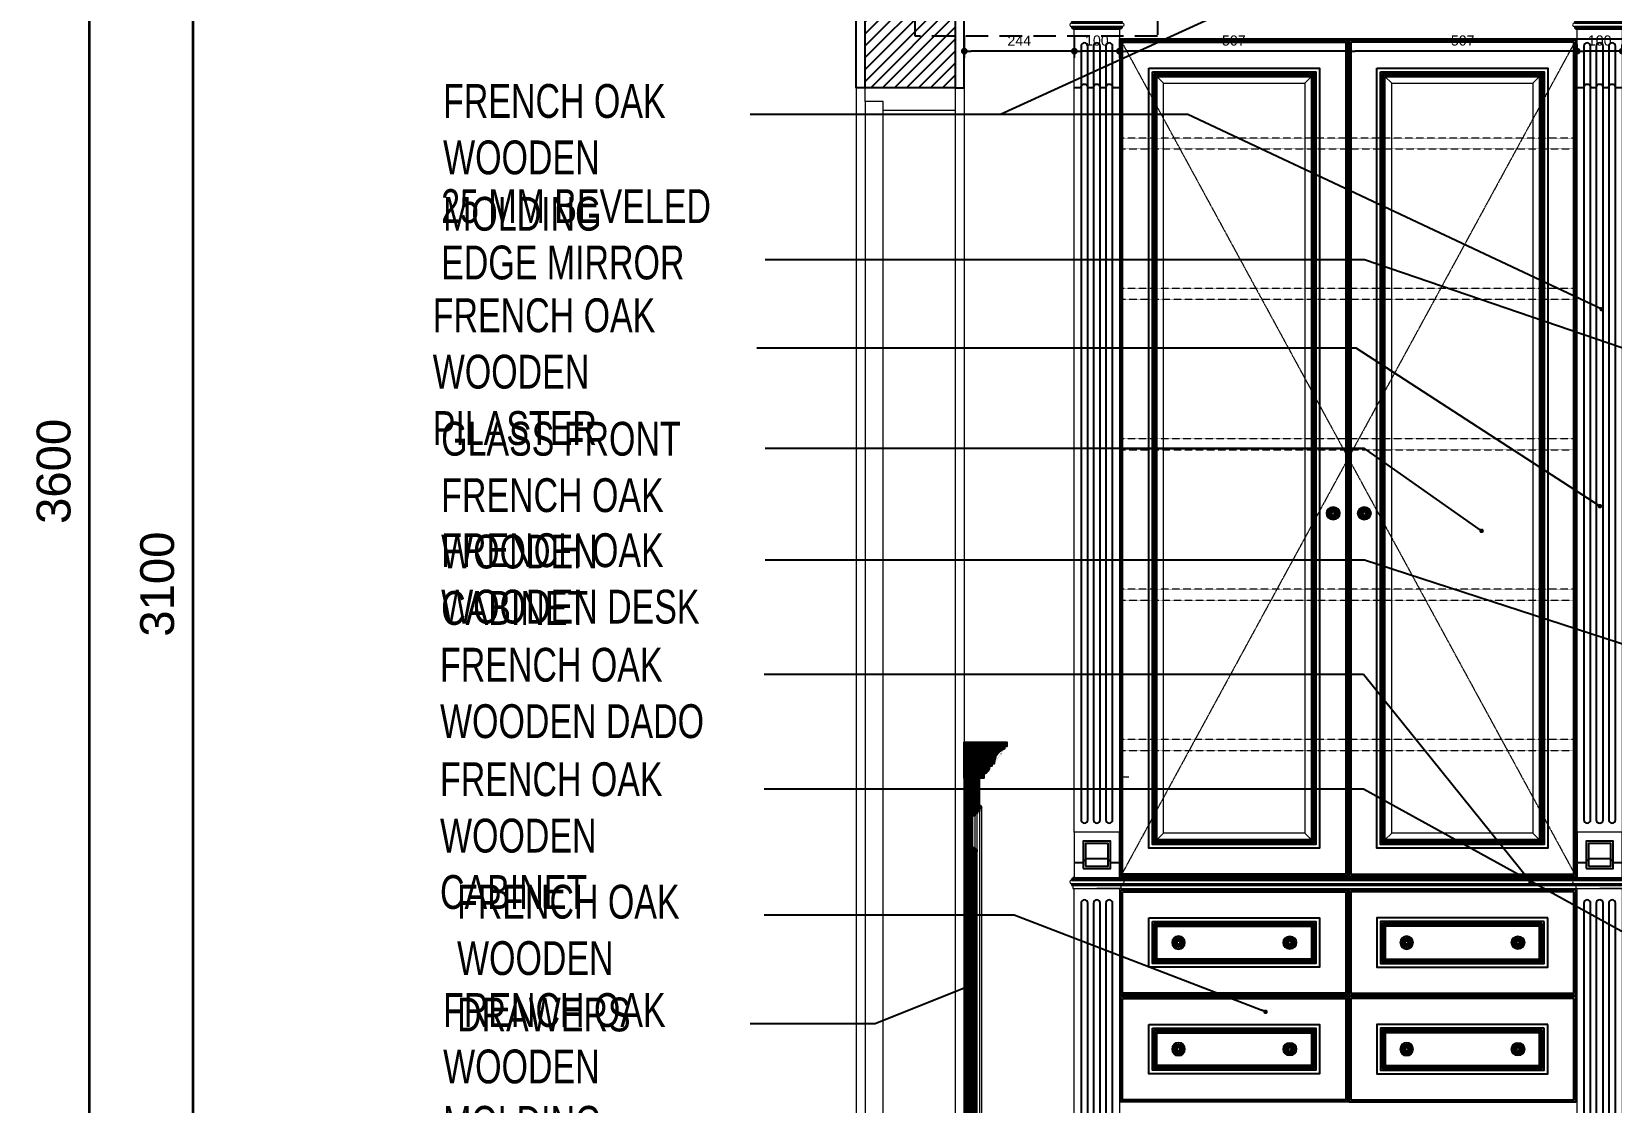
# Model space of a CAD drawing. Header units: inches. Extents: x 274057 to 444617, y 485849 to 635630.
# Drawn here: x 339610 to 343111, y 516800 to 519174 of the extents above; entities that cross this region are included whole.
import ezdxf

# ---------------------------------------------------------------- set-up
doc = ezdxf.new("R2010")
doc.units = ezdxf.units.IN
doc.header["$MEASUREMENT"] = 0
doc.linetypes.add('HIDDEN', pattern=[0.375, 0.25, -0.125])
for name, color, linetype, lineweight in [('A-DOOR', 134, 'Continuous', 18), ('Bronze', 40, 'Continuous', 0), ('CQ plan and elev dimension', 252, 'Continuous', 35), ('CQ Wood', 30, 'Continuous', 0), ('Glass', 4, 'Continuous', 0), ('WOOD-HID', 8, 'HIDDEN', 18)]:
    doc.layers.add(name, color=color, linetype=linetype, lineweight=lineweight)
for name, color, linetype in [('Calliper_wall hatch_CHB', 8, 'Continuous'), ('CQ Grg Gypsum', 41, 'Continuous'), ('CQ Plaster', 1, 'Continuous'), ('CQ section wall', 3, 'Continuous'), ('CQ Sheet text', 3, 'Continuous'), ('CQ spot detail elevation', 1, 'Continuous'), ('CQ wall section', 5, 'Continuous'), ('CQ Wood Section', 60, 'Continuous'), ('CQ_callout', 34, 'Continuous'), ('FURNITURE', 252, 'Continuous'), ('WOOD', 23, 'Continuous'), ('WOOD 01', 34, 'Continuous'), ('WOOD 02', 32, 'Continuous'), ('Wood SECT', 1, 'Continuous')]:
    doc.layers.add(name, color=color, linetype=linetype)
doc.styles.add('DIM 50', font='romans.shx', dxfattribs={"width": 0.75, "height": 100})
doc.styles.get("Standard").update_dxf_attribs({"font": 'arial.ttf'})
doc.dimstyles.new('chester 15', dxfattribs={"dimscale": 0.15, "dimtxt": 150, "dimasz": 100, "dimexe": 100, "dimexo": 0, "dimgap": 80, "dimtad": 1, "dimdec": 0, "dimzin": 0, "dimdsep": 46, "dimtxsty": 'Standard', "dimblk": 'DOT', "dimcen": 100, "dimclrd": 1, "dimclre": 1, "dimclrt": 3, "dimadec": 0, "dimazin": 0, "dimtfac": 1, "dimtdec": 0, "dimtofl": 0, "dimtmove": 0, "dimatfit": 3, "dimfxl": 1, "dimtolj": 1, "dimtzin": 0, "dimlwd": -1, "dimarcsym": 0})
doc.dimstyles.new('CQ 50', dxfattribs={"dimscale": 0.5, "dimtxt": 150, "dimasz": 100, "dimexe": 100, "dimexo": 20, "dimgap": 80, "dimtad": 1, "dimdec": 0, "dimzin": 0, "dimdsep": 46, "dimtxsty": 'Standard', "dimblk": 'DOT', "dimcen": 100, "dimclrd": 250, "dimclre": 250, "dimclrt": 3, "dimadec": 0, "dimazin": 0, "dimtfac": 1, "dimtdec": 0, "dimtofl": 0, "dimtmove": 0, "dimatfit": 3, "dimfxl": 3, "dimtolj": 1, "dimtzin": 0, "dimlwd": -1, "dimarcsym": 0})
doc.dimstyles.get("Standard").update_dxf_attribs({"dimtxt": 0.18, "dimasz": 0.18, "dimexe": 0.18, "dimexo": 0.0625, "dimgap": 0.09, "dimtad": 0, "dimtih": 1, "dimtoh": 1, "dimdec": 4, "dimzin": 0, "dimdsep": 46, "dimtxsty": 'Standard', "dimcen": 0.09, "dimadec": 0, "dimazin": 0, "dimtfac": 1, "dimtdec": 4, "dimtofl": 0, "dimtmove": 0, "dimatfit": 3, "dimfxl": 1, "dimtolj": 1, "dimtzin": 0, "dimarcsym": 0})
pattern_1 = [(225, (36037.1884, 2e-07), (1.233325781, -1.233325781), [])]

# ---------------------------------------------------------------- blocks, each defined once
blk = doc.blocks.new('ff15 section A and B')
at = {"layer": 'Calliper_wall hatch_CHB'}
h = blk.add_hatch(dxfattribs=at)
h.set_pattern_fill('ANSI31,_O', color=8, scale=150)
h.set_pattern_definition([(45, (1, 0), (-13.25825215, 13.25825215), [])])
h.paths.add_polyline_path([(341656.8, 519999.3), (341456.8, 519999.3), (341456.8, 519049.3), (341656.8, 519049.3)])
at = {"layer": 'A-DOOR', "ltscale": 0.5}
for p, q in [((341436.8, 519049.3, 0), (341436.8, 516399.3, 0)), ((341676.8, 519049.3, 0), (341676.8, 516399.3, 0)), ((341656.8, 518999.3, 0), (341656.8, 516399.3, 0))]:
    blk.add_line(p, q, dxfattribs=at)
at = {"layer": 'A-DOOR', "ltscale": 0.5, "elevation": 0}
for points in [[(341656.8, 519049.3), (341656.8, 518999.3), (341496.8, 518999.3), (341496.8, 519019.3), (341456.8, 519019.3), (341456.8, 519049.3)], [(341496.8, 519019.3), (341456.8, 519019.3), (341456.8, 516399.3), (341496.8, 516399.3)]]:
    blk.add_lwpolyline(points, close=True, dxfattribs=at)
at = {"layer": 'CQ Plaster', "color": 1, "ltscale": 0.03, "elevation": 0}
for points in [[(341456.8, 519049.3), (341436.8, 519049.3), (341436.8, 519999.3)], [(341656.8, 519049.3), (341676.8, 519049.3), (341676.8, 519999.3)]]:
    blk.add_lwpolyline(points, dxfattribs=at)
at = {"layer": 'CQ section wall', "elevation": 0}
blk.add_lwpolyline([(341656.8, 519049.3), (341456.8, 519049.3), (341456.8, 519999.3), (341656.8, 519999.3)], close=True, dxfattribs=at)
blk = doc.blocks.new('_Dot')
at = {"color": 0, "linetype": 'ByBlock', "lineweight": -2}
blk.add_line((-0.5, 0), (-1, 0), dxfattribs=at)
at = {"color": 0, "linetype": 'ByBlock', "const_width": 0.5}
blk.add_lwpolyline([(-0.25, 0, 1), (0.25, 0, 1)], format="xyb", close=True, dxfattribs=at)
blk = doc.blocks.new('*D146')
at = {"layer": 'CQ plan and elev dimension', "color": 250, "lineweight": -2, "transparency": 16777216}
for p, q in [((341427.8, 519999.3), (339687.2, 519999.3)), ((341627.8, 516399.3), (339687.2, 516399.3))]:
    blk.add_line(p, q, dxfattribs=at)
at = {"layer": 'CQ plan and elev dimension', "color": 250, "transparency": 16777216}
blk.add_line((339737.2, 519949.3), (339737.2, 516449.3), dxfattribs=at)
at = {"layer": 'Defpoints', "color": 0, "transparency": 16777216}
for p in [(341437.8, 519999.3, 0), (339737.2, 516399.3), (341637.8, 516399.3, 0)]:
    blk.add_point(p, dxfattribs=at)
at = {"layer": 'CQ plan and elev dimension', "color": 250, "transparency": 16777216, "xscale": 50, "yscale": 50, "zscale": 50}
for p, rotation in [((339737.2, 519999.3), 90.00000000166753), ((339737.2, 516399.3), 270.0000000016675)]:
    blk.add_blockref('_Dot', p, dxfattribs=dict(at, rotation=rotation))
at = {"layer": 'CQ plan and elev dimension', "color": 3, "transparency": 16777216, "insert": (339658.9, 518199.3), "char_height": 75, "attachment_point": 5, "rotation": 90}
blk.add_mtext('\\A1;3600', dxfattribs=at)
blk = doc.blocks.new('*D148')
at = {"layer": 'CQ plan and elev dimension', "color": 250, "lineweight": -2, "transparency": 16777216}
for p, q in [((341994.7, 519499.3), (339916.7, 519499.3)), ((341317.9, 516399.3), (339916.7, 516399.3))]:
    blk.add_line(p, q, dxfattribs=at)
at = {"layer": 'CQ plan and elev dimension', "color": 250, "transparency": 16777216}
blk.add_line((339966.7, 519449.3), (339966.7, 516449.3), dxfattribs=at)
at = {"layer": 'Defpoints', "color": 0, "transparency": 16777216}
for p in [(342004.7, 519499.3, 0), (339966.7, 516399.3), (341327.9, 516399.3, 0)]:
    blk.add_point(p, dxfattribs=at)
at = {"layer": 'CQ plan and elev dimension', "color": 250, "transparency": 16777216, "xscale": 50, "yscale": 50, "zscale": 50}
for p, rotation in [((339966.7, 519499.3), 90.00000000166753), ((339966.7, 516399.3), 270.0000000016675)]:
    blk.add_blockref('_Dot', p, dxfattribs=dict(at, rotation=rotation))
at = {"layer": 'CQ plan and elev dimension', "color": 3, "transparency": 16777216, "insert": (339888.4, 517949.3), "char_height": 75, "attachment_point": 5, "rotation": 90}
blk.add_mtext('\\A1;3100', dxfattribs=at)
blk = doc.blocks.new('pilaster wardrobe')
at = {"layer": 'WOOD', "lineweight": 0}
blk.add_line((3399.1, -8726.1, 0), (3333.1, -8726.1, 0), dxfattribs=at)
blk.add_line((3399.1, -8726.1, 0), (3333.1, -8726.1, 0), dxfattribs=at)
at = {"layer": 'WOOD 01', "lineweight": 0, "ltscale": 500}
blk.add_line((3399.1, -8726.1, 0), (3465.1, -8726.1, 0), dxfattribs=at)
at = {"layer": 'WOOD 01', "lineweight": 0, "ltscale": 500, "elevation": 0}
for points in [[(3349.1, -6047.5), (3449.1, -6047.5), (3449.1, -5947.5), (3349.1, -5947.5)], [(3349.1, -7947.5), (3449.1, -7947.5), (3449.1, -7847.5), (3349.1, -7847.5)], [(3349.1, -7972.5), (3449.1, -7972.5), (3449.1, -8697.5), (3349.1, -8697.5)], [(3333.1, -8726.1), (3465.1, -8726.1), (3465.1, -8847.5), (3333.1, -8847.5)]]:
    blk.add_lwpolyline(points, close=True, dxfattribs=at)
for points in [[(3349.1, -6047.5), (3346.1, -6047.5, -0.414214), (3343.1, -6050.5), (3343.1, -6053.5, 1), (3343.1, -6061.5), (3343.1, -6064.5, -0.414214), (3346.1, -6067.5), (3349.1, -6067.5)], [(3449.1, -6047.5), (3452.1, -6047.5, 0.414214), (3455.1, -6050.5), (3455.1, -6053.5, -1), (3455.1, -6061.5), (3455.1, -6064.5, 0.414214), (3452.1, -6067.5), (3449.1, -6067.5)], [(3349.1, -7947.5), (3346.1, -7947.5, -0.414214), (3343.1, -7950.5), (3343.1, -7953.5, 1), (3343.1, -7961.5), (3343.1, -7964.5, -0.414214), (3346.1, -7967.5), (3346.1, -7972.5), (3399.1, -7972.5)], [(3449.1, -7947.5), (3452.1, -7947.5, 0.414214), (3455.1, -7950.5), (3455.1, -7953.5, -1), (3455.1, -7961.5), (3455.1, -7964.5, 0.414214), (3452.1, -7967.5), (3452.1, -7972.5), (3399.1, -7972.5)], [(3349.1, -8697.5), (3344.1, -8697.5, -0.414214), (3339.4, -8702.2), (3339.4, -8707, 1), (3339.4, -8719.6), (3339.3, -8726.1)], [(3449.1, -8697.5), (3454.1, -8697.5, 0.414214), (3458.8, -8702.2), (3458.8, -8707, -1), (3458.8, -8719.6), (3458.9, -8726.1)]]:
    blk.add_lwpolyline(points, format="xyb", dxfattribs=at)
blk.add_lwpolyline([(3349.1, -7847.5), (3349.1, -6067.5), (3449.1, -6067.5), (3449.1, -7847.5), (3349.1, -7847.5)], dxfattribs=at)
at = {"layer": 'WOOD 02', "color": 8, "ltscale": 100}
for p, q in [((3343.1, -6050.5, 0), (3455.1, -6050.5, 0)), ((3343.1, -6053.5, 0), (3455.1, -6053.5, 0)), ((3343.1, -6061.5, 0), (3455.1, -6061.5, 0)), ((3343.1, -6064.5, 0), (3455.1, -6064.5, 0)), ((3343.1, -7950.5, 0), (3455.1, -7950.5, 0)), ((3343.1, -7953.5, 0), (3455.1, -7953.5, 0)), ((3343.1, -7961.5, 0), (3455.1, -7961.5, 0)), ((3343.1, -7964.5, 0), (3455.1, -7964.5, 0)), ((3399.1, -8702.2, 0), (3339.4, -8702.2, 0)), ((3399.1, -8707, 0), (3339.4, -8707, 0)), ((3399.1, -8702.2, 0), (3458.8, -8702.2, 0)), ((3399.1, -8707, 0), (3458.8, -8707, 0)), ((3399.1, -8719.6, 0), (3339.4, -8719.6, 0)), ((3399.1, -8719.6, 0), (3458.8, -8719.6, 0))]:
    blk.add_line(p, q, dxfattribs=at)
at = {"layer": 'WOOD 02', "color": 8, "ltscale": 100, "elevation": 0}
for points in [[(3369.1, -6027.5), (3429.1, -6027.5), (3429.1, -5967.5), (3369.1, -5967.5)], [(3374.1, -6022.5), (3424.1, -6022.5), (3424.1, -5972.5), (3374.1, -5972.5)], [(3369.1, -7927.5), (3429.1, -7927.5), (3429.1, -7867.5), (3369.1, -7867.5)], [(3374.1, -7922.5), (3424.1, -7922.5), (3424.1, -7872.5), (3374.1, -7872.5)]]:
    blk.add_lwpolyline(points, close=True, dxfattribs=at)
for points in [[(3364.1, -6105), (3364.1, -7820, 1), (3379.1, -7820), (3379.1, -6105, 1)], [(3391.6, -6105), (3391.6, -7820, 1), (3406.6, -7820), (3406.6, -6105, 1)], [(3419.1, -6105), (3419.1, -7820, 1), (3434.1, -7820), (3434.1, -6105, 1)], [(3364.1, -8005), (3364.1, -8670, 1), (3379.1, -8670), (3379.1, -8005, 1)], [(3391.6, -8005), (3391.6, -8670, 1), (3406.6, -8670), (3406.6, -8005, 1)], [(3419.1, -8005), (3419.1, -8670, 1), (3434.1, -8670), (3434.1, -8005, 1)]]:
    blk.add_lwpolyline(points, format="xyb", close=True, dxfattribs=at)
at = {"layer": 'Wood SECT', "elevation": 0}
for points in [[(3449.1, -6015.6), (3429.1, -6015.6), (3429.1, -6011.6, -0.414214), (3424.1, -6006.6), (3399.1, -6006.6), (3374.1, -6006.6, -0.414214), (3369.1, -6011.6), (3369.1, -6015.6), (3349.1, -6015.6)], [(3349.1, -6196.4), (3364.1, -6196.4, -1), (3379.1, -6196.4), (3391.6, -6196.4, -1), (3406.6, -6196.4), (3419.1, -6196.4, -1), (3434.1, -6196.4), (3449.1, -6196.4)], [(3449.1, -7915.6), (3429.1, -7915.6), (3429.1, -7911.6, -0.414214), (3424.1, -7906.6), (3399.1, -7906.6), (3374.1, -7906.6, -0.414214), (3369.1, -7911.6), (3369.1, -7915.6), (3349.1, -7915.6)]]:
    blk.add_lwpolyline(points, format="xyb", dxfattribs=at)
blk = doc.blocks.new('EMPIREFLOW')
at = {"layer": 'Bronze', "lineweight": 0, "ltscale": 750}
for p, q in [((163684, -58508), (163506, -58508)), ((163713, -58475), (163581, -58378)), ((163730, -58444), (163581, -58378)), ((163707, -58546), (163581, -58638)), ((163724, -58575), (163581, -58638)), ((163745, -58403), (163656, -58249)), ((163745, -58614), (163656, -58768)), ((163788, -58606), (163806, -58768)), ((163789, -58404), (163806, -58248)), ((163823, -58404), (163806, -58248)), ((163824, -58606), (163806, -58768)), ((163867, -58403), (163956, -58249)), ((163867, -58614), (163956, -58768)), ((163881, -58444), (164031, -58378)), ((163888, -58575), (164031, -58638)), ((163899, -58475), (164031, -58378)), ((163905, -58546), (164031, -58638)), ((163928, -58508), (164106, -58508))]:
    blk.add_line(p, q, dxfattribs=at)
for radius in [340, 300, 60]:
    blk.add_circle((163806, -58508), radius, dxfattribs=at)
for centre, radius, start, end in [((163641, -58605), 166, 106.05596, 144.56537), ((163641, -58412), 166, 215.43463, 253.94404), ((163594, -58118), 246, 258.78321, 282.20767), ((163361, -58520), 246, 17.79233, 41.21679), ((163361, -58497), 246, 318.78321, 342.20767), ((163594, -58899), 246, 77.79233, 101.21679), ((163514, -58459), 105, 15.22341, 50.38879), ((163617, -58280), 105, 249.61121, 284.77659), ((163514, -58558), 105, 309.61121, 344.77659), ((163617, -58736), 105, 75.22341, 110.38879), ((163700, -58392), 118, 206.89225, 262.0108), ((163700, -58625), 118, 97.9892, 153.10775), ((163710, -58394), 102, 201.62987, 255.97772), ((163710, -58623), 102, 104.01364, 158.37013), ((163807, -58318), 166, 155.43463, 193.94404), ((163807, -58699), 166, 166.05596, 204.56537), ((163659, -58483), 102, 44.02228, 98.37013), ((163659, -58534), 102, 261.62987, 315.97772), ((163652, -58475), 118, 37.9892, 93.10775), ((163652, -58542), 118, 266.89225, 322.0108), ((163640, -58414), 166, 46.05596, 84.56537), ((163640, -58603), 166, 275.43463, 313.94404), ((163676, -58508), 48.7, 308.32195, 42.01165), ((163742, -58621), 48.7, 17.98835, 111.67805), ((163741, -58397), 48.7, 257.98835, 351.67805), ((163854, -58358), 118, 146.89225, 202.0108), ((163854, -58658), 118, 157.9892, 213.10775), ((163573, -58129), 246, 317.79233, 341.21679), ((163857, -58368), 102, 141.62987, 195.98636), ((163857, -58649), 102, 164.01364, 218.37013), ((163573, -58887), 246, 18.78321, 42.20767), ((163703, -58231), 105, 315.22341, 350.38879), ((163703, -58786), 105, 9.61121, 44.77659), ((164038, -58129), 246, 198.78321, 222.20767), ((163909, -58231), 105, 189.61121, 224.77659), ((163909, -58786), 105, 135.22341, 170.38879), ((164038, -58887), 246, 137.79233, 161.21679), ((163871, -58397), 48.7, 188.32195, 282.01165), ((163870, -58621), 48.7, 68.32195, 162.01165), ((163754, -58368), 102, 344.01364, 38.37013), ((163754, -58649), 102, 321.62987, 15.98636), ((163971, -58414), 166, 95.43463, 133.94404), ((163758, -58358), 118, 337.9892, 33.10775), ((163758, -58658), 118, 326.89225, 22.0108), ((163971, -58603), 166, 226.05596, 264.56537), ((163960, -58475), 118, 86.89225, 142.0108), ((163960, -58542), 118, 217.9892, 273.10775), ((163953, -58483), 102, 81.62987, 135.97772), ((163953, -58534), 102, 224.02228, 278.37013), ((163935, -58508), 48.7, 137.98835, 231.67805), ((163902, -58394), 102, 284.02228, 338.37013), ((163902, -58623), 102, 21.62987, 75.98636), ((163912, -58392), 118, 277.9892, 333.10775), ((163912, -58625), 118, 26.89225, 82.0108), ((163805, -58318), 166, 346.05596, 24.56537), ((163805, -58699), 166, 335.43463, 13.94404), ((164018, -58118), 246, 257.79233, 281.21679), ((164018, -58899), 246, 78.78321, 102.20767), ((163995, -58280), 105, 255.22341, 290.38879), ((163995, -58736), 105, 69.61121, 104.77659), ((164098, -58459), 105, 129.61121, 164.77659), ((164098, -58558), 105, 195.22341, 230.38879), ((164250, -58520), 246, 138.78321, 162.20767), ((163971, -58605), 166, 35.43463, 73.94404), ((163971, -58412), 166, 286.05596, 324.56537), ((164250, -58497), 246, 197.79233, 221.21679)]:
    blk.add_arc(centre, radius, start, end, dxfattribs=at)
at = {"layer": 'Bronze', "lineweight": 0, "ltscale": 750, "extrusion": (0, 0, -1)}
for centre, major_axis, ratio, start_param, end_param in [((163684, -58508), (146, 0), 0.152208, 1.934961, 4.348282), ((163745, -58614), (73, 126), 0.152208, 1.934961, 4.348282), ((163684, -58508), (-31.9, 0), 0.480975, 7.904841, 10.945558), ((163745, -58614), (-15.9, -27.7), 0.480975, 7.904841, 10.945558), ((163867, -58403), (15.9, 27.7), 0.480975, 7.904841, 10.945558), ((163867, -58403), (-73, -126), 0.152208, 1.934961, 4.348282)]:
    blk.add_ellipse(centre, major_axis=major_axis, ratio=ratio, start_param=start_param, end_param=end_param, dxfattribs=at)
at = {"layer": 'Bronze', "lineweight": 0, "ltscale": 750}
for centre, major_axis, ratio, start_param, end_param in [((163745, -58403), (73, -126), 0.152208, 1.934961, 4.348282), ((163745, -58403), (-15.9, 27.7), 0.480975, 7.904841, 10.945558), ((163867, -58614), (15.9, -27.7), 0.480975, 7.904841, 10.945558), ((163867, -58614), (-73, 126), 0.152208, 1.934961, 4.348282), ((163928, -58508), (31.9, 0), 0.480975, 7.904841, 10.945558), ((163928, -58508), (-146, 0), 0.152208, 1.934961, 4.348282)]:
    blk.add_ellipse(centre, major_axis=major_axis, ratio=ratio, start_param=start_param, end_param=end_param, dxfattribs=at)
blk = doc.blocks.new('FF-15 Cabinet elev A Rev')
blk.add_line((330160.6, 510902.7, 0), (334444, 510902.7, 0))
at = {"color": 8}
for p, q in [((330166.3, 509041.1, 0), (331169.2, 509041.1, 0)), ((330166.6, 509038.1, 0), (331168.9, 509038.1, 0)), ((330166.6, 509030.1, 0), (331168.9, 509030.1, 0)), ((330166.6, 509027.1, 0), (331168.9, 509027.1, 0))]:
    blk.add_line(p, q, dxfattribs=at)
at = {"layer": 'CQ Wood', "lineweight": 0}
blk.add_line((330181.6, 509266.1, 0), (330160.6, 509266.1, 0), dxfattribs=at)
at = {"layer": 'Glass'}
for p, q in [((330258.6, 510804.7, 0), (330243.6, 510819.7, 0)), ((330571.2, 510804.7, 0), (330586.2, 510819.7, 0)), ((330764.2, 510804.7, 0), (330749.2, 510819.7, 0)), ((331076.9, 510804.7, 0), (331091.9, 510819.7, 0)), ((330258.6, 509142.1, 0), (330243.6, 509127.1, 0)), ((330571.2, 509142.1, 0), (330586.2, 509127.1, 0)), ((330764.2, 509142.1, 0), (330749.2, 509127.1, 0)), ((331076.9, 509142.1, 0), (331091.9, 509127.1, 0))]:
    blk.add_line(p, q, dxfattribs=at)
at = {"layer": 'Glass', "elevation": 0}
for points in [[(330258.6, 510804.7), (330571.2, 510804.7), (330571.2, 509142.1), (330258.6, 509142.1)], [(330764.2, 510804.7), (331076.9, 510804.7), (331076.9, 509142.1), (330764.2, 509142.1)]]:
    blk.add_lwpolyline(points, close=True, dxfattribs=at)
at = {"layer": 'WOOD 01', "lineweight": 0}
for p, q in [((330163.6, 509044.1, 0), (331171.9, 509044.1, 0)), ((330163.6, 509019.1, 0), (331171.9, 509019.1, 0))]:
    blk.add_line(p, q, dxfattribs=at)
at = {"layer": 'WOOD 01', "elevation": 0}
for points in [[(330163.6, 510899.7), (330666.2, 510899.7), (330666.2, 509047.1), (330163.6, 509047.1)], [(330167.6, 510895.7), (330662.2, 510895.7), (330662.2, 509051.1), (330167.6, 509051.1)], [(331171.9, 510899.7), (330669.2, 510899.7), (330669.2, 509047.1), (331171.9, 509047.1)], [(331167.9, 510895.7), (330673.2, 510895.7), (330673.2, 509051.1), (331167.9, 509051.1)], [(330225.6, 510837.7), (330604.2, 510837.7), (330604.2, 509109.1), (330225.6, 509109.1)], [(330233.6, 510829.7), (330596.2, 510829.7), (330596.2, 509117.1), (330233.6, 509117.1)], [(330237.6, 510825.7), (330592.2, 510825.7), (330592.2, 509121.1), (330237.6, 509121.1)], [(330240.6, 510822.7), (330589.2, 510822.7), (330589.2, 509124.1), (330240.6, 509124.1)], [(330243.6, 510819.7), (330586.2, 510819.7), (330586.2, 509127.1), (330243.6, 509127.1)], [(330731.2, 510837.7), (331109.9, 510837.7), (331109.9, 509109.1), (330731.2, 509109.1)], [(330739.2, 510829.7), (331101.9, 510829.7), (331101.9, 509117.1), (330739.2, 509117.1)], [(330743.2, 510825.7), (331097.9, 510825.7), (331097.9, 509121.1), (330743.2, 509121.1)], [(330746.2, 510822.7), (331094.9, 510822.7), (331094.9, 509124.1), (330746.2, 509124.1)], [(330749.2, 510819.7), (331091.9, 510819.7), (331091.9, 509127.1), (330749.2, 509127.1)], [(330163.6, 509016.1), (330666.2, 509016.1), (330666.2, 508782.9), (330163.6, 508782.9)], [(330167.7, 509012), (330662.1, 509012), (330662.1, 508787.1), (330167.7, 508787.1)], [(331171.9, 509016.1), (330669.2, 509016.1), (330669.2, 508782.9), (331171.9, 508782.9)], [(331167.8, 509012), (330673.4, 509012), (330673.4, 508787.1), (331167.8, 508787.1)], [(330225.6, 508954.1), (330604.2, 508954.1), (330604.2, 508844.9), (330225.6, 508844.9)], [(330233.6, 508946.1), (330596.2, 508946.1), (330596.2, 508852.9), (330233.6, 508852.9)], [(330237.7, 508941.9), (330592.1, 508941.9), (330592.1, 508857.1), (330237.7, 508857.1)], [(330240.7, 508938.9), (330589.1, 508938.9), (330589.1, 508860.1), (330240.7, 508860.1)], [(330243.7, 508935.9), (330586.1, 508935.9), (330586.1, 508863.1), (330243.7, 508863.1)], [(331109.9, 508954.1), (330731.2, 508954.1), (330731.2, 508844.9), (331109.9, 508844.9)], [(331101.9, 508946.1), (330739.2, 508946.1), (330739.2, 508852.9), (331101.9, 508852.9)], [(331097.7, 508941.9), (330743.4, 508941.9), (330743.4, 508857.1), (331097.7, 508857.1)], [(331094.7, 508938.9), (330746.4, 508938.9), (330746.4, 508860.1), (331094.7, 508860.1)], [(331091.7, 508935.9), (330749.4, 508935.9), (330749.4, 508863.1), (331091.7, 508863.1)], [(330163.6, 508779.9), (330666.2, 508779.9), (330666.2, 508546.8), (330163.6, 508546.8)], [(330167.7, 508775.8), (330662.1, 508775.8), (330662.1, 508550.9), (330167.7, 508550.9)], [(331171.9, 508779.9), (330669.2, 508779.9), (330669.2, 508546.8), (331171.9, 508546.8)], [(331167.8, 508775.8), (330673.4, 508775.8), (330673.4, 508550.9), (331167.8, 508550.9)], [(330225.6, 508717.9), (330604.2, 508717.9), (330604.2, 508608.8), (330225.6, 508608.8)], [(331109.9, 508717.9), (330731.2, 508717.9), (330731.2, 508608.8), (331109.9, 508608.8)], [(330233.6, 508709.9), (330596.2, 508709.9), (330596.2, 508616.8), (330233.6, 508616.8)], [(330237.7, 508705.8), (330592.1, 508705.8), (330592.1, 508621), (330237.7, 508621)], [(330240.7, 508702.8), (330589.1, 508702.8), (330589.1, 508624), (330240.7, 508624)], [(330243.7, 508699.8), (330586.1, 508699.8), (330586.1, 508627), (330243.7, 508627)], [(331101.9, 508709.9), (330739.2, 508709.9), (330739.2, 508616.8), (331101.9, 508616.8)], [(331097.7, 508705.8), (330743.4, 508705.8), (330743.4, 508621), (331097.7, 508621)], [(331094.7, 508702.8), (330746.4, 508702.8), (330746.4, 508624), (331094.7, 508624)], [(331091.7, 508699.8), (330749.4, 508699.8), (330749.4, 508627), (331091.7, 508627)]]:
    blk.add_lwpolyline(points, close=True, dxfattribs=at)
at = {"layer": 'WOOD-HID', "lineweight": 0}
for p, q in [((330163.6, 510899.7, 0), (331171.9, 509047.1, 0)), ((331171.9, 510899.7, 0), (330163.6, 509047.1, 0))]:
    blk.add_line(p, q, dxfattribs=at)
for points, elevation in [([(331174.9, 510682.8), (330160.6, 510682.8), (330160.6, 510658.8), (331174.9, 510658.8)], 0), ([(331174.9, 510349.5), (330160.6, 510349.5), (330160.6, 510325.5), (331174.9, 510325.5)], 0.1), ([(331174.9, 510016.1), (330160.6, 510016.1), (330160.6, 509992.1), (331174.9, 509992.1)], 0.1), ([(331174.9, 509682.8), (330160.6, 509682.8), (330160.6, 509658.8), (331174.9, 509658.8)], 0), ([(331174.9, 509349.4), (330160.6, 509349.4), (330160.6, 509325.4), (331174.9, 509325.4)], 0)]:
    blk.add_lwpolyline(points, close=True, dxfattribs=dict(at, elevation=elevation))
at = {"layer": 'FURNITURE', "lineweight": 0, "yscale": 0.0441, "zscale": 0.0441}
for p, xscale in [((323410.4, 512431.3, 0), 0.0441), ((323479.5, 512431.3, 0), 0.0441), ((337515.4, 511479.7, 0), -0.0441), ((323314.4, 511479.7, 0), 0.0441), ((338021.1, 511479.7, 0), -0.0441), ((323820.1, 511479.7, 0), 0.0441), ((337515.4, 511243.6, 0), -0.0441), ((323314.4, 511243.6, 0), 0.0441), ((338021.1, 511243.6, 0), -0.0441), ((323820.1, 511243.6, 0), 0.0441)]:
    blk.add_blockref('EMPIREFLOW', p, dxfattribs=dict(at, xscale=xscale))
at = {"layer": 'WOOD', "color": 0, "xscale": 0.9999857733061659, "yscale": 0.9999857733061659, "zscale": 0.9999857733061659}
for p in [(326711.5, 516991.5, 0), (327825.9, 516991.5, 0)]:
    blk.add_blockref('pilaster wardrobe', p, dxfattribs=at)
blk = doc.blocks.new('*D923')
at = {"layer": 'CQ Grg Gypsum', "color": 1, "lineweight": -2, "transparency": 16777216}
for p, q in [((343034.9, 519130.7), (343034.9, 519145.7)), ((343134.9, 519130.7), (343134.9, 519145.7))]:
    blk.add_line(p, q, dxfattribs=at)
at = {"layer": 'CQ Grg Gypsum', "color": 1, "transparency": 16777216}
blk.add_line((343119.9, 519130.7), (343049.9, 519130.7), dxfattribs=at)
at = {"layer": 'Defpoints', "color": 0, "transparency": 16777216}
for p in [(343034.9, 519130.7, 0), (343034.9, 519130.7), (343134.9, 519130.7, 0)]:
    blk.add_point(p, dxfattribs=at)
at = {"layer": 'CQ Grg Gypsum', "color": 1, "transparency": 16777216, "xscale": 15, "yscale": 15, "zscale": 15, "rotation": 180}
blk.add_blockref('_Dot', (343034.9, 519130.7), dxfattribs=at)
at = {"layer": 'CQ Grg Gypsum', "color": 1, "transparency": 16777216, "xscale": 15, "yscale": 15, "zscale": 15}
blk.add_blockref('_Dot', (343134.9, 519130.7), dxfattribs=at)
at = {"layer": 'CQ Grg Gypsum', "color": 3, "transparency": 16777216, "insert": (343084.9, 519154.2), "char_height": 22.5, "attachment_point": 5}
blk.add_mtext('\\A1;100', dxfattribs=at)
blk = doc.blocks.new('*D924')
at = {"layer": 'CQ Grg Gypsum', "color": 1, "lineweight": -2, "transparency": 16777216}
for p, q in [((342527.8, 519154.9), (342527.8, 519115.7)), ((343034.9, 519130.7), (343034.9, 519145.7))]:
    blk.add_line(p, q, dxfattribs=at)
at = {"layer": 'CQ Grg Gypsum', "color": 1, "transparency": 16777216}
blk.add_line((343019.9, 519130.7), (342542.8, 519130.7), dxfattribs=at)
at = {"layer": 'Defpoints', "color": 0, "transparency": 16777216}
for p in [(342527.8, 519154.9, 0), (342527.8, 519130.7), (343034.9, 519130.7, 0)]:
    blk.add_point(p, dxfattribs=at)
at = {"layer": 'CQ Grg Gypsum', "color": 1, "transparency": 16777216, "xscale": 15, "yscale": 15, "zscale": 15, "rotation": 180}
blk.add_blockref('_Dot', (342527.8, 519130.7), dxfattribs=at)
at = {"layer": 'CQ Grg Gypsum', "color": 1, "transparency": 16777216, "xscale": 15, "yscale": 15, "zscale": 15}
blk.add_blockref('_Dot', (343034.9, 519130.7), dxfattribs=at)
at = {"layer": 'CQ Grg Gypsum', "color": 3, "transparency": 16777216, "insert": (342781.3, 519154.2), "char_height": 22.5, "attachment_point": 5}
blk.add_mtext('\\A1;507', dxfattribs=at)
blk = doc.blocks.new('*D925')
at = {"layer": 'CQ Grg Gypsum', "color": 1, "lineweight": -2, "transparency": 16777216}
for p, q in [((342020.5, 519157.9), (342020.5, 519115.7)), ((342527.8, 519154.9), (342527.8, 519115.7))]:
    blk.add_line(p, q, dxfattribs=at)
at = {"layer": 'CQ Grg Gypsum', "color": 1, "transparency": 16777216}
blk.add_line((342512.8, 519130.7), (342035.5, 519130.7), dxfattribs=at)
at = {"layer": 'Defpoints', "color": 0, "transparency": 16777216}
for p in [(342020.5, 519157.9, 0), (342527.8, 519154.9, 0), (342020.5, 519130.7)]:
    blk.add_point(p, dxfattribs=at)
at = {"layer": 'CQ Grg Gypsum', "color": 1, "transparency": 16777216, "xscale": 15, "yscale": 15, "zscale": 15, "rotation": 180}
blk.add_blockref('_Dot', (342020.5, 519130.7), dxfattribs=at)
at = {"layer": 'CQ Grg Gypsum', "color": 1, "transparency": 16777216, "xscale": 15, "yscale": 15, "zscale": 15}
blk.add_blockref('_Dot', (342527.8, 519130.7), dxfattribs=at)
at = {"layer": 'CQ Grg Gypsum', "color": 3, "transparency": 16777216, "insert": (342274.1, 519154.2), "char_height": 22.5, "attachment_point": 5}
blk.add_mtext('\\A1;507', dxfattribs=at)
blk = doc.blocks.new('*D926')
at = {"layer": 'CQ Grg Gypsum', "color": 1, "lineweight": -2, "transparency": 16777216}
for p, q in [((341920.5, 519163.7), (341920.5, 519115.7)), ((342020.5, 519157.9), (342020.5, 519115.7))]:
    blk.add_line(p, q, dxfattribs=at)
at = {"layer": 'CQ Grg Gypsum', "color": 1, "transparency": 16777216}
blk.add_line((342005.5, 519130.7), (341935.5, 519130.7), dxfattribs=at)
at = {"layer": 'Defpoints', "color": 0, "transparency": 16777216}
for p in [(341920.5, 519163.7, 0), (342020.5, 519157.9, 0), (341920.5, 519130.7)]:
    blk.add_point(p, dxfattribs=at)
at = {"layer": 'CQ Grg Gypsum', "color": 1, "transparency": 16777216, "xscale": 15, "yscale": 15, "zscale": 15, "rotation": 180}
blk.add_blockref('_Dot', (341920.5, 519130.7), dxfattribs=at)
at = {"layer": 'CQ Grg Gypsum', "color": 1, "transparency": 16777216, "xscale": 15, "yscale": 15, "zscale": 15}
blk.add_blockref('_Dot', (342020.5, 519130.7), dxfattribs=at)
at = {"layer": 'CQ Grg Gypsum', "color": 3, "transparency": 16777216, "insert": (341970.5, 519154.2), "char_height": 22.5, "attachment_point": 5}
blk.add_mtext('\\A1;100', dxfattribs=at)
blk = doc.blocks.new('*D927')
at = {"layer": 'CQ Grg Gypsum', "color": 1, "lineweight": -2, "transparency": 16777216}
for p, q in [((341676.8, 519163.7), (341676.8, 519115.7)), ((341920.5, 519163.7), (341920.5, 519115.7))]:
    blk.add_line(p, q, dxfattribs=at)
at = {"layer": 'CQ Grg Gypsum', "color": 1, "transparency": 16777216}
blk.add_line((341905.5, 519130.7), (341691.8, 519130.7), dxfattribs=at)
at = {"layer": 'Defpoints', "color": 0, "transparency": 16777216}
for p in [(341676.8, 519163.7), (341920.5, 519163.7, 0), (341676.8, 519130.7)]:
    blk.add_point(p, dxfattribs=at)
at = {"layer": 'CQ Grg Gypsum', "color": 1, "transparency": 16777216, "xscale": 15, "yscale": 15, "zscale": 15, "rotation": 180}
blk.add_blockref('_Dot', (341676.8, 519130.7), dxfattribs=at)
at = {"layer": 'CQ Grg Gypsum', "color": 1, "transparency": 16777216, "xscale": 15, "yscale": 15, "zscale": 15}
blk.add_blockref('_Dot', (341920.5, 519130.7), dxfattribs=at)
at = {"layer": 'CQ Grg Gypsum', "color": 3, "transparency": 16777216, "insert": (341798.6, 519154), "char_height": 22.5, "attachment_point": 5}
blk.add_mtext('\\A1;244', dxfattribs=at)
blk = doc.blocks.new('wood panel section')
at = {"layer": 'CQ Wood Section', "lineweight": 0}
h = blk.add_hatch(dxfattribs=at)
h.set_pattern_fill('ANSI31', color=253, scale=13.953488, angle=180)
h.set_pattern_definition([(225, (36142.3559, 2e-07), (1.233325781, -1.233325781), [])])
edge = h.paths.add_edge_path()
edge.add_line((373726.3, 517519.3), (373726.3, 517599.3))
edge.add_line((373726.3, 517599.3), (373632.1, 517599.3))
edge.add_line((373632.1, 517599.3), (373632.1, 517589.3))
edge.add_line((373632.1, 517589.3), (373637.1, 517589.3))
edge.add_line((373637.1, 517589.3), (373637.1, 517584.3))
edge.add_arc((373625.5, 517551.4), 34.9, -1.2919, 70.5676, ccw=False)
edge.add_line((373660.4, 517550.6), (373665.5, 517550.6))
edge.add_line((373665.5, 517550.6), (373665.5, 517545.6))
edge.add_line((373665.5, 517545.6), (373670.5, 517545.6))
edge.add_arc((373688.8, 517545.2), 18.3, 178.9154, 252.5261)
edge.add_line((373683.3, 517527.8), (373683.3, 517519.3))
edge.add_line((373683.3, 517519.3), (373726.3, 517519.3))
h = blk.add_hatch(dxfattribs=at)
h.set_pattern_fill('ANSI31', color=253, scale=13.953488, angle=180)
h.set_pattern_definition(pattern_1)
edge = h.paths.add_edge_path()
edge.add_arc((373692.3, 517440.6), 5.66, 0, 90, ccw=False)
edge.add_line((373697.9, 517440.6), (373702.9, 517440.6))
edge.add_line((373702.9, 517440.6), (373702.9, 517435.6))
edge.add_line((373702.9, 517435.6), (373708.3, 517435.6))
edge.add_line((373708.3, 517435.6), (373708.3, 517519.3))
edge.add_line((373708.3, 517519.3), (373693.3, 517519.3))
edge.add_line((373693.3, 517519.3), (373693.3, 517459.3))
edge.add_line((373693.3, 517459.3), (373692.3, 517459.3))
edge.add_arc((373692.3, 517455.3), 4, 90, 270)
edge.add_line((373692.3, 517451.3), (373692.3, 517446.3))
h = blk.add_hatch(dxfattribs=at)
h.set_pattern_fill('ANSI31', color=253, scale=13.953488, angle=180)
h.set_pattern_definition(pattern_1)
h.paths.add_polyline_path([(373708.3, 517519.3), (373726.3, 517519.3), (373726.3, 516519.3), (373708.3, 516519.3)])
h = blk.add_hatch(dxfattribs=at)
h.set_pattern_fill('ANSI31', color=253, scale=13.953488, angle=180)
h.set_pattern_definition([(225, (35447.3874, 107.719), (1.233325781, -1.233325781), [])])
edge = h.paths.add_edge_path()
edge.add_arc((373696.9, 516671.5), 6.55, 12.4152, 78.1445)
edge.add_line((373698.2, 516677.9), (373698.2, 517360.6))
edge.add_arc((373696.9, 517367), 6.55, 281.9026, 347.5848)
edge.add_line((373703.3, 517365.6), (373708.3, 517365.6))
edge.add_line((373708.3, 517365.6), (373708.3, 516672.9))
edge.add_line((373708.3, 516672.9), (373703.3, 516672.9))
h = blk.add_hatch(dxfattribs=at)
h.set_pattern_fill('ANSI31', color=253, scale=13.953488, angle=180)
h.set_pattern_definition(pattern_1)
edge = h.paths.add_edge_path()
edge.add_arc((373692.3, 516597.9), 5.66, 270, 360)
edge.add_line((373697.9, 516597.9), (373702.9, 516597.9))
edge.add_line((373702.9, 516597.9), (373702.9, 516602.9))
edge.add_line((373702.9, 516602.9), (373708.3, 516602.9))
edge.add_line((373708.3, 516602.9), (373708.3, 516519.3))
edge.add_line((373708.3, 516519.3), (373693.3, 516519.3))
edge.add_line((373693.3, 516519.3), (373693.3, 516579.3))
edge.add_line((373693.3, 516579.3), (373692.3, 516579.3))
edge.add_arc((373692.3, 516583.3), 4, 90, 270, ccw=False)
edge.add_line((373692.3, 516587.3), (373692.3, 516592.3))
h = blk.add_hatch(dxfattribs=at)
h.set_pattern_fill('ANSI31', color=253, scale=13.953488, angle=180)
h.set_pattern_definition([(225, (36037.1884, -4.6098), (1.233325781, -1.233325781), [])])
edge = h.paths.add_edge_path()
edge.add_line((373693.3, 516514.3), (373680.4, 516514.3))
edge.add_line((373680.4, 516514.3), (373680.4, 516510.3))
edge.add_arc((373679.8, 516502.8), 7.55, 85.9136, 184.0864)
edge.add_line((373672.3, 516502.2), (373668.3, 516502.2))
edge.add_line((373668.3, 516502.2), (373668.3, 516399.3))
edge.add_line((373668.3, 516399.3), (373693.3, 516399.3))
edge.add_line((373693.3, 516399.3), (373693.3, 516514.3))
h = blk.add_hatch(dxfattribs=at)
h.set_pattern_fill('ANSI31', color=253, scale=13.953488, angle=180)
h.set_pattern_definition(pattern_1)
h.paths.add_polyline_path([(373726.3, 516519.3), (373693.3, 516519.3), (373693.3, 516399.3), (373726.3, 516399.3)])
at = {"layer": 'CQ Wood Section', "color": 253, "lineweight": 0}
for p, q in [((373688.3, 517455.3, 0), (373688.3, 516583.3, 0)), ((373692.3, 517446.3, 0), (373692.3, 516592.3, 0)), ((373697.9, 516597.9, 0), (373697.9, 517440.6, 0)), ((373702.9, 517435.6, 0), (373702.9, 517364.5, 0)), ((373702.9, 516674, 0), (373702.9, 516602.9, 0))]:
    blk.add_line(p, q, dxfattribs=at)
at = {"layer": 'CQ Wood Section', "ltscale": 1000, "elevation": 0}
for points in [[(373726.3, 517519.3), (373726.3, 517599.3), (373632.1, 517599.3), (373632.1, 517589.3), (373637.1, 517589.3), (373637.1, 517584.3, -0.324242), (373660.4, 517550.6), (373665.5, 517550.6), (373665.5, 517545.6), (373670.5, 517545.6, 0.332708), (373683.3, 517527.8), (373683.3, 517527.8), (373683.3, 517519.3)], [(373692.3, 517446.3, -0.414214), (373697.9, 517440.6), (373702.9, 517440.6), (373702.9, 517435.6), (373708.3, 517435.6), (373708.3, 517519.3), (373693.3, 517519.3), (373693.3, 517459.3), (373692.3, 517459.3, 1), (373692.3, 517451.3)], [(373692.3, 516592.3, 0.414214), (373697.9, 516597.9), (373702.9, 516597.9), (373702.9, 516602.9), (373708.3, 516602.9), (373708.3, 516519.3), (373693.3, 516519.3), (373693.3, 516579.3), (373692.3, 516579.3, -1), (373692.3, 516587.3)]]:
    blk.add_lwpolyline(points, format="xyb", close=True, dxfattribs=at)
for points in [[(373708.3, 517519.3), (373726.3, 517519.3), (373726.3, 516519.3), (373708.3, 516519.3)], [(373726.3, 516519.3), (373693.3, 516519.3), (373693.3, 516399.3), (373726.3, 516399.3)]]:
    blk.add_lwpolyline(points, close=True, dxfattribs=at)
for points in [[(373708.3, 517365.6), (373703.3, 517365.6, -0.294706), (373698.2, 517360.6), (373698.2, 517356.7)], [(373708.3, 516672.9), (373703.3, 516672.9, 0.294706), (373698.2, 516677.9), (373698.2, 517356.7)], [(373693.3, 516514.3), (373680.4, 516514.3), (373680.4, 516510.3, 0.456637), (373672.3, 516502.2), (373668.3, 516502.2), (373668.3, 516399.3), (373693.3, 516399.3), (373693.3, 516514.3)]]:
    blk.add_lwpolyline(points, format="xyb", dxfattribs=at)
blk.add_lwpolyline([(373708.3, 517365.6), (373708.3, 516672.9)], dxfattribs=at)

msp = doc.modelspace()

# ---------------------------------------------------------------- linework, layer by layer
at = {"layer": 'CQ spot detail elevation', "color": 3, "linetype": 'HIDDEN', "ltscale": 200}
msp.add_lwpolyline([(341567.8, 519741.9), (342104.8, 519741.9), (342104.8, 519163.7), (341567.8, 519163.7)], close=True, dxfattribs=at)

# ---------------------------------------------------------------- block references
at = {"layer": 'CQ Grg Gypsum'}
msp.add_blockref('FF-15 Cabinet elev A Rev', (11859.9, 8255.2, 0), dxfattribs=at)
at = {"layer": 'CQ wall section'}
msp.add_blockref('ff15 section A and B', (0, 0, 0), dxfattribs=at)
at = {"layer": 'CQ Wood Section', "xscale": -1}
msp.add_blockref('wood panel section', (715403, 0, 0), dxfattribs=at)

# ---------------------------------------------------------------- texts
at = {"layer": 'CQ Sheet text', "ltscale": 500, "char_height": 75, "width": 691.056, "attachment_point": 1, "style": 'DIM 50'}
for s, insert in [('{\\fCityBlueprint|b0|i0|c2|p2;FRENCH OAK WOODEN MOLDING }', (340521.7, 519057.8)), ('{\\fCityBlueprint|b0|i0|c2|p2;25 MM BEVELED EDGE MIRROR}', (340517.4, 518824.8)), ('{\\fCityBlueprint|b0|i0|c2|p2;FRENCH OAK WOODEN PILASTER}', (340498.8, 518582.8)), ('{\\fCityBlueprint|b0|i0|c2|p2;GLASS FRONT FRENCH OAK WOODEN CABINET}', (340517.4, 518309.1)), ('{\\fCityBlueprint|b0|i0|c2|p2;FRENCH OAK WOODEN DESK}', (340517.4, 518062)), ('{\\fCityBlueprint|b0|i0|c2|p2;FRENCH OAK WOODEN DADO }', (340514.9, 517808.1)), ('{\\fCityBlueprint|b0|i0|c2|p2;FRENCH OAK WOODEN CABINET}', (340514.9, 517554.4)), ('{\\fCityBlueprint|b0|i0|c2|p2;FRENCH OAK WOODEN DRAWERS}', (340552.6, 517282.9)), ('{\\fCityBlueprint|b0|i0|c2|p2;FRENCH OAK WOODEN MOLDING }', (340521.7, 517042.7))]:
    msp.add_mtext(s, dxfattribs=dict(at, insert=insert))

# ---------------------------------------------------------------- dimensions: what is measured, and where the dimension line sits
at = {"layer": 'CQ Grg Gypsum'}
for base, p1, p2, picture, middle in [((341676.8, 519130.7), (341920.5, 519163.7, 0), (341676.8, 519163.7), '*D927', (341798.6, 519154)), ((341920.5, 519130.7), (342020.5, 519157.9, 0), (341920.5, 519163.7, 0), '*D926', (341970.5, 519154.2)), ((342020.5, 519130.7), (342527.8, 519154.9, 0), (342020.5, 519157.9, 0), '*D925', (342274.1, 519154.2)), ((342527.8, 519130.7), (343034.9, 519130.7, 0), (342527.8, 519154.9, 0), '*D924', (342781.3, 519154.2)), ((343034.9, 519130.7), (343134.9, 519130.7, 0), (343034.9, 519130.7, 0), '*D923', (343084.9, 519154.2))]:
    dim = msp.add_linear_dim(base=base, p1=p1, p2=p2, dimstyle='chester 15', override={"dimtmove": 1}, dxfattribs=at)
    dim.commit()
    dim.dimension.update_dxf_attribs({"geometry": picture, "text_midpoint": middle})
at = {"layer": 'CQ plan and elev dimension'}
for base, p1, p2, picture, middle in [((339737.2, 516399.3, 0), (341437.8, 519999.3, 0), (341637.8, 516399.3, 0), '*D146', (339658.9, 518199.3, 0)), ((339966.7, 516399.3, 0), (342004.7, 519499.3, 0), (341327.9, 516399.3, 0), '*D148', (339888.4, 517949.3, 0))]:
    dim = msp.add_linear_dim(base=base, p1=p1, p2=p2, angle=90, dimstyle='CQ 50', override={"dimtmove": 1}, dxfattribs=at)
    dim.commit()
    dim.dimension.update_dxf_attribs({"geometry": picture, "text_midpoint": middle})

# ---------------------------------------------------------------- leaders
at = {"layer": 'CQ_callout'}
for points in [[(342313.5, 519245.5), (341756.7, 518990.1), (341202, 518990.1)], [(343089.3, 518558.7), (342172.4, 518990.1), (341320.6, 518990.1)], [(344681.6, 517944.8), (342563.9, 518667.8), (341235.4, 518667.8)], [(343085.3, 518122.1), (342545.3, 518472.6), (341216.7, 518472.6)], [(342823.2, 518067.3), (342563.9, 518249.7), (341235.4, 518249.7)], [(345049.3, 517191.1), (342563.9, 518002.6), (341235.4, 518002.6)], [(342931.6, 517289.3), (342561.4, 517748.7), (341232.9, 517748.7)], [(343394.3, 517035.6), (342561.4, 517495), (341232.9, 517495)], [(342344.4, 517001.3), (341787.6, 517215.2), (341232.9, 517215.2)], [(341694.8, 517061), (341479.3, 516974.9), (341202, 516974.9)]]:
    msp.add_leader(points, dimstyle='Standard', override={"dimasz": 10, "dimldrblk": 'Dot', "dimfxl": 0.1, "dimarcsym": 2}, dxfattribs=at)

doc.saveas('drawing.dxf')
